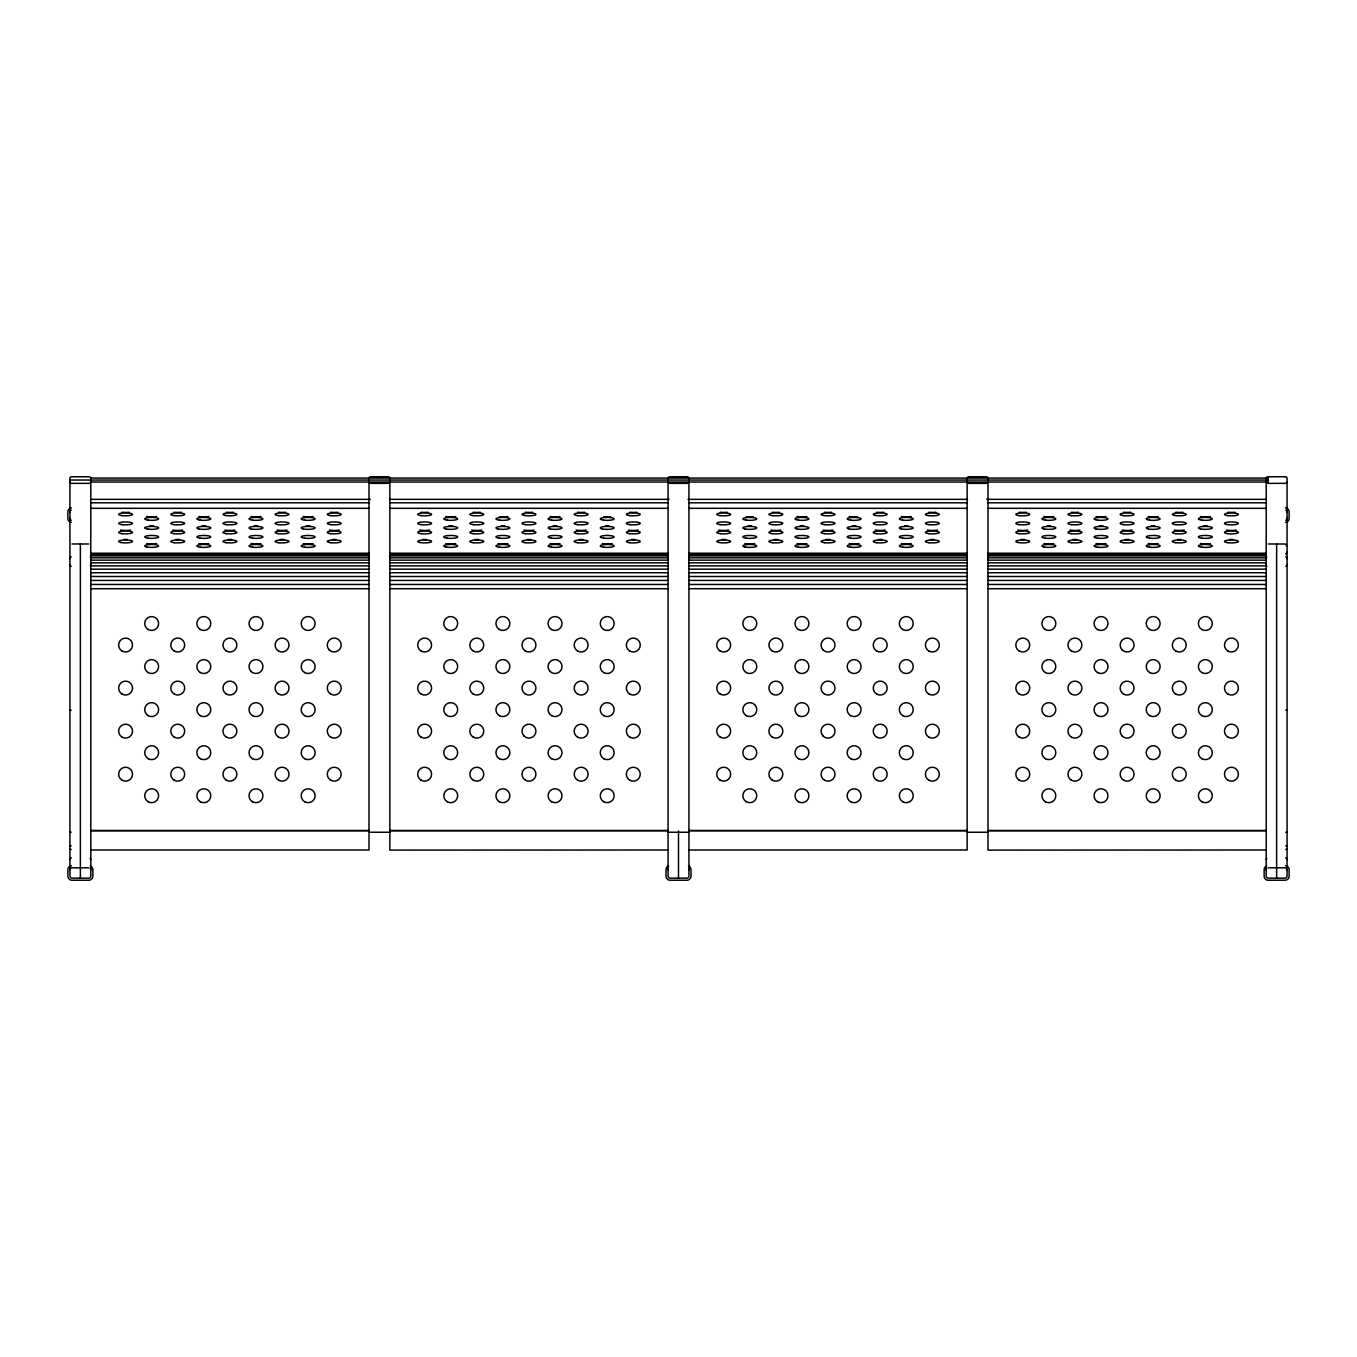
<?xml version="1.0" encoding="UTF-8"?>
<svg xmlns="http://www.w3.org/2000/svg" width="1357" height="1357" viewBox="0 0 1357 1357"><rect width="100%" height="100%" fill="white"/><g stroke="black" fill="none" stroke-linecap="round" stroke-linejoin="round"><path stroke-width="1.5" d="M69.936 859.609L71.226 857.726M1266.2 859.609L1266.81 858.167M1287.064 552.18L1285.774 554.046M70.208 846.073L71.226 845.733M1286.792 849.245L1285.774 849.567M90.8 499.664L90.8 876.062A2.086 2.086 0 0 1 88.714 878.149L72.023 878.149A2.086 2.086 0 0 1 69.936 876.062L69.936 478.071A2.086 1.323 0 0 1 72.023 476.748L88.714 476.765A2.086 1.323 0 0 1 90.8 478.071L1268.286 478.071L1268.286 482.04L90.8 482.04A2.086 1.323 0 0 1 88.714 483.363L72.023 483.363A2.086 1.323 0 0 1 69.936 482.04M69.936 480.056L1268.286 480.056M370.342 499.359L90.8 499.359L90.8 478.071M389.408 499.359L668.95 499.359M688.016 499.359L967.558 499.359M986.624 499.359L1266.166 499.359M90.8 502.802L369.002 502.802M389.866 502.802L668.068 502.802M688.932 502.802L967.134 502.802M987.998 502.802L1266.2 502.802M90.8 508.315L369.002 508.315M389.866 508.315L668.068 508.315M688.932 508.315L967.134 508.315M987.998 508.315L1266.2 508.315M72.023 543.987L88.714 543.987M1268.286 543.987L1285.249 544.004L1287.064 546.057M90.8 553.232L369.002 553.232M389.866 553.232L668.068 553.232M688.932 553.232L967.134 553.232M987.998 553.232L1266.2 553.232M90.8 554.351L369.002 554.351M389.866 554.351L668.068 554.351M688.932 554.351L967.134 554.351M987.998 554.351L1266.2 554.351M90.8 555.878L369.002 555.878M389.866 555.878L668.068 555.878M688.932 555.878L967.134 555.878M987.998 555.878L1266.2 555.878M90.8 557.812L369.002 557.812M389.866 557.812L668.068 557.812M688.932 557.812L967.134 557.812M987.998 557.812L1266.2 557.812M90.8 560.153L369.002 560.153M389.866 560.153L668.068 560.153M688.932 560.153L967.134 560.153M987.998 560.153L1266.2 560.153M90.8 562.833L369.002 562.833M389.866 562.833L668.068 562.833M688.932 562.833L967.134 562.833M987.998 562.833L1266.2 562.833M90.8 565.869L369.002 565.869M389.866 565.869L668.068 565.869M688.932 565.869L967.134 565.869M987.998 565.869L1266.2 565.869M90.8 569.177L369.002 569.177M389.866 569.177L668.068 569.177M688.932 569.177L967.134 569.177M987.998 569.177L1266.2 569.177M90.8 572.739L369.002 572.739M389.866 572.739L668.068 572.739M688.932 572.739L967.134 572.739M987.998 572.739L1266.2 572.739M90.8 576.504L369.002 576.504M389.866 576.504L668.068 576.504M688.932 576.504L967.134 576.504M987.998 576.504L1266.2 576.504M90.8 580.423L369.002 580.423M389.866 580.423L668.068 580.423M688.932 580.423L967.134 580.423M987.998 580.423L1266.2 580.423M90.8 584.46L369.002 584.46M389.866 584.46L668.068 584.46M688.932 584.46L967.134 584.46M987.998 584.46L1266.2 584.46M90.8 588.717L369.002 588.717M389.866 588.717L668.068 588.717M688.932 588.717L967.134 588.717M987.998 588.717L1266.2 588.717M69.953 710.237L71.226 710.237M1285.774 710.237L1287.047 710.237M90.8 830.501L369.002 830.501M389.866 830.501L668.068 830.501M688.932 830.501L967.134 830.501M987.998 830.501L1266.2 830.501M90.8 830.705L369.002 830.705M389.866 830.705L668.068 830.705M688.932 830.705L967.134 830.705M987.998 830.705L1266.2 830.705M69.953 832.248L71.226 832.248M369.019 832.248L389.849 832.248M668.085 832.248L688.915 832.248M967.151 832.248L987.981 832.248M1285.774 832.248L1287.047 832.248M90.8 850.008L369.002 850.008L369.002 478.071A2.086 1.323 0 0 1 371.089 476.748L387.78 476.765A2.086 1.323 0 0 1 389.866 478.071L389.866 850.11L668.068 850.008M688.932 850.008L967.134 850.008L967.134 478.071A2.086 1.323 0 0 1 969.22 476.748L985.911 476.765A2.086 1.323 0 0 1 987.998 478.071L987.998 850.11L1266.2 850.008M72.023 867.802L88.714 867.802M1268.286 867.802L1284.977 867.802M1285.774 845.733L1286.792 846.073M71.226 849.567L70.208 849.245M1285.774 857.726L1287.064 859.609M90.19 858.167L90.8 859.609M1276.632 543.987L1276.632 878.149M678.5 830.942L678.5 878.149M80.368 543.987L80.368 878.149M1266.692 865.953A4.173 4.173 0 0 0 1264.147 869.26L1264.147 876.622A4.173 4.173 0 0 0 1267.743 880.218L1285.52 880.218A4.173 4.173 0 0 0 1289.116 876.622L1289.116 869.26A4.173 4.173 0 0 0 1285.52 865.664M1266.2 869.803A2.086 2.086 0 0 1 1266.81 868.327M1285.774 867.886A2.086 2.086 0 0 1 1287.064 869.803M1285.52 522.428A4.173 4.173 0 0 0 1289.116 518.832L1289.116 511.47A4.173 4.173 0 0 0 1285.52 507.874M1285.774 510.096A2.086 2.086 0 0 1 1287.064 512.03M1287.064 518.289A2.086 2.086 0 0 1 1285.774 520.206M668.56 865.953A4.173 4.173 0 0 0 666.016 869.26L666.016 876.622A4.173 4.173 0 0 0 669.612 880.218L687.388 880.218A4.173 4.173 0 0 0 690.984 876.622L690.984 869.26A4.173 4.173 0 0 0 688.44 865.953M668.068 869.803A2.086 2.086 0 0 1 668.339 868.768M688.661 868.768A2.086 2.086 0 0 1 688.932 869.803M71.48 865.664A4.173 4.173 0 0 0 67.884 869.26L67.884 876.622A4.173 4.173 0 0 0 71.48 880.218L89.257 880.218A4.173 4.173 0 0 0 92.853 876.622L92.853 869.26A4.173 4.173 0 0 0 90.308 865.953M69.936 869.803A2.086 2.086 0 0 1 71.226 867.886M90.19 868.327A2.086 2.086 0 0 1 90.8 869.803M71.48 522.428A4.173 4.173 0 0 1 67.884 518.832L67.884 511.47A4.173 4.173 0 0 1 71.48 507.874M69.936 512.03A2.086 2.086 0 0 1 71.226 510.096M71.226 520.206A2.086 2.086 0 0 1 69.936 518.289M1287.081 564.58A2.069 2.019 0 0 1 1285.774 566.429M1285.774 556.76A2.069 2.019 0 0 1 1287.081 558.609M1266.81 566.005A2.069 2.019 0 0 1 1266.183 564.58M1266.183 558.609A2.069 2.019 0 0 1 1266.81 557.184M90.817 564.58A2.069 2.019 0 0 1 90.19 566.005M71.226 566.429A2.069 2.019 0 0 1 69.919 564.58M90.19 557.184A2.069 2.019 0 0 1 90.817 558.609M69.919 558.609A2.069 2.019 0 0 1 71.226 556.76M369.002 482.04A2.086 1.323 0 0 0 371.089 483.363L387.78 483.363A2.086 1.323 0 0 0 389.866 482.04M967.134 482.04A2.086 1.323 0 0 0 969.22 483.363L985.911 483.363A2.086 1.323 0 0 0 987.998 482.04M668.068 482.04A2.086 1.323 0 0 0 670.154 483.363L686.846 483.363A2.086 1.323 0 0 0 688.932 482.04M754.713 543.563A6.955 1.459 0 0 1 744.874 543.563M935.838 512.234A6.955 1.459 0 0 1 928.883 512.234M725.503 539.441A6.955 1.459 0 0 1 721.907 539.441M855.911 525.905A6.955 1.459 0 0 1 852.315 525.905M883.678 512.234A6.955 1.459 0 0 1 876.724 512.234M934.159 539.441A6.955 1.459 0 0 1 930.563 539.441M911.192 543.563A6.955 1.459 0 0 1 901.353 543.563M937.28 530.044A6.955 1.459 0 0 1 927.442 530.044M881.999 539.441A6.955 1.459 0 0 1 878.403 539.441M859.032 543.563A6.955 1.459 0 0 1 849.194 543.563M806.872 543.563A6.955 1.459 0 0 1 797.034 543.563M829.839 539.441A6.955 1.459 0 0 1 826.226 539.441M885.12 530.044A6.955 1.459 0 0 1 875.282 530.044M908.07 525.905A6.955 1.459 0 0 1 904.474 525.905M911.192 516.508A6.955 1.459 0 0 1 901.353 516.508M857.59 516.729A6.955 1.459 0 0 1 849.194 516.508M832.944 530.044A6.955 1.459 0 0 1 823.122 530.044M777.663 539.441A6.955 1.459 0 0 1 774.067 539.441M780.784 530.044A6.955 1.459 0 0 1 770.946 530.044M728.624 530.044A6.955 1.459 0 0 1 718.786 530.044M727.182 512.234A6.955 1.459 0 0 1 720.228 512.234M831.519 512.234A6.955 1.459 0 0 1 824.547 512.234M779.342 512.234A6.955 1.459 0 0 1 772.387 512.234M753.271 516.729A6.955 1.459 0 0 1 746.316 516.729M806.872 516.508A6.955 1.459 0 0 1 797.034 516.508M751.591 525.905A6.955 1.459 0 0 1 747.995 525.905M803.751 525.905A6.955 1.459 0 0 1 800.155 525.905M1053.778 543.563A6.955 1.459 0 0 1 1043.94 543.563M1234.904 512.234A6.955 1.459 0 0 1 1227.949 512.234M1024.569 539.441A6.955 1.459 0 0 1 1020.973 539.441M1154.977 525.905A6.955 1.459 0 0 1 1151.381 525.905M1182.744 512.234A6.955 1.459 0 0 1 1175.79 512.234M1233.225 539.441A6.955 1.459 0 0 1 1229.629 539.441M1210.257 543.563A6.955 1.459 0 0 1 1200.419 543.563M1236.346 530.044A6.955 1.459 0 0 1 1226.507 530.044M1181.065 539.441A6.955 1.459 0 0 1 1177.469 539.441M1158.098 543.563A6.955 1.459 0 0 1 1148.259 543.563M1105.938 543.563A6.955 1.459 0 0 1 1096.1 543.563M1128.905 539.441A6.955 1.459 0 0 1 1125.292 539.441M1184.186 530.044A6.955 1.459 0 0 1 1174.348 530.044M1207.136 525.905A6.955 1.459 0 0 1 1203.54 525.905M1210.257 516.508A6.955 1.459 0 0 1 1200.419 516.508M1158.098 516.508A6.955 1.459 0 0 1 1148.259 516.508M1132.009 530.044A6.955 1.459 0 0 1 1122.188 530.044M1076.729 539.441A6.955 1.459 0 0 1 1073.133 539.441M1079.85 530.044A6.955 1.459 0 0 1 1070.011 530.044M1027.69 530.044A6.955 1.459 0 0 1 1017.852 530.044M1026.248 512.234A6.955 1.459 0 0 1 1019.294 512.234M1130.568 512.234A6.955 1.459 0 0 1 1123.613 512.234M1078.408 512.234A6.955 1.459 0 0 1 1071.453 512.234M1053.778 516.508A6.955 1.459 0 0 1 1043.94 516.508M1105.938 516.508A6.955 1.459 0 0 1 1096.1 516.508M1050.657 525.905A6.955 1.459 0 0 1 1047.061 525.905M1102.817 525.905A6.955 1.459 0 0 1 1099.221 525.905M1266.2 482.04A2.086 1.323 0 0 0 1268.286 483.363L1284.977 483.363A2.086 1.323 0 0 0 1287.064 482.04M455.647 543.563A6.955 1.459 0 0 1 445.808 543.563M636.772 512.234A6.955 1.459 0 0 1 629.818 512.234M426.437 539.441A6.955 1.459 0 0 1 422.841 539.441M556.845 525.905A6.955 1.459 0 0 1 553.249 525.905M584.613 512.234A6.955 1.459 0 0 1 577.658 512.234M635.093 539.441A6.955 1.459 0 0 1 631.497 539.441M612.126 543.563A6.955 1.459 0 0 1 602.287 543.563M638.214 530.044A6.955 1.459 0 0 1 628.376 530.044M582.933 539.441A6.955 1.459 0 0 1 579.337 539.441M559.966 543.563A6.955 1.459 0 0 1 550.128 543.563M507.806 543.563A6.955 1.459 0 0 1 497.968 543.563M530.774 539.441A6.955 1.459 0 0 1 527.161 539.441M586.054 530.044A6.955 1.459 0 0 1 576.216 530.044M609.005 525.905A6.955 1.459 0 0 1 605.409 525.905M610.684 516.729A6.955 1.459 0 0 1 603.729 516.729M559.966 516.508A6.955 1.459 0 0 1 550.128 516.508M533.878 530.044A6.955 1.459 0 0 1 524.056 530.044M478.597 539.441A6.955 1.459 0 0 1 475.001 539.441M481.718 530.044A6.955 1.459 0 0 1 471.88 530.044M429.558 530.044A6.955 1.459 0 0 1 419.72 530.044M428.117 512.234A6.955 1.459 0 0 1 421.162 512.234M532.453 512.234A6.955 1.459 0 0 1 525.481 512.234M480.276 512.234A6.955 1.459 0 0 1 473.322 512.234M455.647 516.508A6.955 1.459 0 0 1 445.808 516.508M507.806 516.508A6.955 1.459 0 0 1 499.41 516.729M452.526 525.905A6.955 1.459 0 0 1 448.93 525.905M504.685 525.905A6.955 1.459 0 0 1 501.089 525.905M156.581 543.563A6.955 1.459 0 0 1 146.743 543.563M337.706 512.234A6.955 1.459 0 0 1 330.752 512.234M127.371 539.441A6.955 1.459 0 0 1 123.775 539.441M257.779 525.905A6.955 1.459 0 0 1 254.183 525.905M285.547 512.234A6.955 1.459 0 0 1 278.592 512.234M336.027 539.441A6.955 1.459 0 0 1 332.431 539.441M313.06 543.563A6.955 1.459 0 0 1 303.222 543.563M339.148 530.044A6.955 1.459 0 0 1 329.31 530.044M283.867 539.441A6.955 1.459 0 0 1 280.271 539.441M260.9 543.563A6.955 1.459 0 0 1 251.062 543.563M208.741 543.563A6.955 1.459 0 0 1 198.902 543.563M231.708 539.441A6.955 1.459 0 0 1 228.095 539.441M286.989 530.044A6.955 1.459 0 0 1 277.15 530.044M309.939 525.905A6.955 1.459 0 0 1 306.343 525.905M313.06 516.508A6.955 1.459 0 0 1 303.222 516.508M260.9 516.508A6.955 1.459 0 0 1 251.062 516.508M234.812 530.044A6.955 1.459 0 0 1 224.991 530.044M179.531 539.441A6.955 1.459 0 0 1 175.935 539.441M182.652 530.044A6.955 1.459 0 0 1 172.814 530.044M130.493 530.044A6.955 1.459 0 0 1 120.654 530.044M129.051 512.234A6.955 1.459 0 0 1 122.096 512.234M233.387 512.234A6.955 1.459 0 0 1 226.432 512.234M181.21 512.234A6.955 1.459 0 0 1 174.256 512.234M156.581 516.508A6.955 1.459 0 0 1 146.743 516.508M208.741 516.508A6.955 1.459 0 0 1 198.902 516.508M153.46 525.905A6.955 1.459 0 0 1 149.864 525.905M205.619 525.905A6.955 1.459 0 0 1 202.023 525.905M686.846 476.765L670.154 476.765A2.086 1.323 0 0 0 668.068 478.071L668.068 876.062A2.086 2.086 0 0 0 670.154 878.149L686.846 878.149A2.086 2.086 0 0 0 688.932 876.062L688.932 478.071A2.086 1.323 0 0 0 686.846 476.748M1284.977 476.765L1268.286 476.765A2.086 1.323 0 0 0 1266.2 478.071L1266.2 876.062A2.086 2.086 0 0 0 1268.286 878.149L1284.977 878.149A2.086 2.086 0 0 0 1287.064 876.062L1287.064 478.071A2.086 1.323 0 0 0 1284.977 476.748M720.228 651.055A6.955 6.955 0 0 0 730.66 645.033A6.955 6.955 0 0 0 720.228 639.011A6.955 6.955 0 0 0 720.228 651.055M746.316 672.58A6.955 6.955 0 0 0 756.748 666.558A6.955 6.955 0 0 0 746.316 660.537A6.955 6.955 0 0 0 746.316 672.58M746.316 629.529A6.955 6.955 0 0 0 756.748 623.508A6.955 6.955 0 0 0 746.316 617.486A6.955 6.955 0 0 0 746.316 629.529M928.883 694.106A6.955 6.955 0 0 0 939.315 688.084A6.955 6.955 0 0 0 928.883 682.062A6.955 6.955 0 0 0 928.883 694.106M928.883 651.055A6.955 6.955 0 0 0 939.315 645.033A6.955 6.955 0 0 0 928.883 639.011A6.955 6.955 0 0 0 928.883 651.055M746.316 715.648A6.955 6.955 0 0 0 756.748 709.609A6.955 6.955 0 0 0 746.316 703.588A6.955 6.955 0 0 0 746.316 715.648M744.874 546.973A6.955 1.459 0 0 0 756.511 546.311A6.955 1.459 0 0 0 747.995 544.53A6.955 1.459 0 0 0 744.874 546.973M928.883 780.224A6.955 6.955 0 0 0 939.315 774.202A6.955 6.955 0 0 0 928.883 768.181A6.955 6.955 0 0 0 928.883 780.224M746.316 758.699A6.955 6.955 0 0 0 756.748 752.677A6.955 6.955 0 0 0 746.316 746.655A6.955 6.955 0 0 0 746.316 758.699M772.387 780.224A6.955 6.955 0 0 0 782.819 774.202A6.955 6.955 0 0 0 772.387 768.181A6.955 6.955 0 0 0 772.387 780.224M720.228 780.224A6.955 6.955 0 0 0 730.66 774.202A6.955 6.955 0 0 0 720.228 768.181A6.955 6.955 0 0 0 720.228 780.224M823.122 736.071A6.955 6.955 0 0 0 834.759 732.95A6.955 6.955 0 0 0 826.226 724.434A6.955 6.955 0 0 0 823.122 736.071M824.547 694.106A6.955 6.955 0 0 0 834.996 688.084A6.955 6.955 0 0 0 824.547 682.062A6.955 6.955 0 0 0 824.547 694.106M823.122 649.952A6.955 6.955 0 0 0 834.759 646.831A6.955 6.955 0 0 0 826.226 638.316A6.955 6.955 0 0 0 823.122 649.952M772.387 737.173A6.955 6.955 0 0 0 782.819 731.152A6.955 6.955 0 0 0 772.387 725.13A6.955 6.955 0 0 0 772.387 737.173M772.387 651.055A6.955 6.955 0 0 0 782.819 645.033A6.955 6.955 0 0 0 772.387 639.011A6.955 6.955 0 0 0 772.387 651.055M824.547 780.224A6.955 6.955 0 0 0 834.996 774.202A6.955 6.955 0 0 0 824.547 768.181A6.955 6.955 0 0 0 824.547 780.224M850.635 758.699A6.955 6.955 0 0 0 861.067 752.677A6.955 6.955 0 0 0 850.635 746.655A6.955 6.955 0 0 0 850.635 758.699M772.387 694.106A6.955 6.955 0 0 0 782.819 688.084A6.955 6.955 0 0 0 772.387 682.062A6.955 6.955 0 0 0 772.387 694.106M876.724 651.055A6.955 6.955 0 0 0 887.156 645.033A6.955 6.955 0 0 0 876.724 639.011A6.955 6.955 0 0 0 876.724 651.055M720.228 694.106A6.955 6.955 0 0 0 730.66 688.084A6.955 6.955 0 0 0 720.228 682.062A6.955 6.955 0 0 0 720.228 694.106M798.476 672.58A6.955 6.955 0 0 0 808.908 666.558A6.955 6.955 0 0 0 798.476 660.537A6.955 6.955 0 0 0 798.476 672.58M876.724 780.224A6.955 6.955 0 0 0 887.156 774.202A6.955 6.955 0 0 0 876.724 768.181A6.955 6.955 0 0 0 876.724 780.224M876.724 694.106A6.955 6.955 0 0 0 887.156 688.084A6.955 6.955 0 0 0 876.724 682.062A6.955 6.955 0 0 0 876.724 694.106M849.194 671.478A6.955 6.955 0 0 0 860.83 668.356A6.955 6.955 0 0 0 852.315 659.841A6.955 6.955 0 0 0 849.194 671.478M798.476 758.699A6.955 6.955 0 0 0 808.908 752.677A6.955 6.955 0 0 0 798.476 746.655A6.955 6.955 0 0 0 798.476 758.699M850.635 715.648A6.955 6.955 0 0 0 861.067 709.609A6.955 6.955 0 0 0 850.635 703.588A6.955 6.955 0 0 0 850.635 715.648M902.795 715.648A6.955 6.955 0 0 0 913.227 709.609A6.955 6.955 0 0 0 902.795 703.588A6.955 6.955 0 0 0 902.795 715.648M746.316 801.75A6.955 6.955 0 0 0 756.748 795.728A6.955 6.955 0 0 0 746.316 789.706A6.955 6.955 0 0 0 746.316 801.75M928.883 515.626A6.955 1.459 0 0 0 939.315 514.371A6.955 1.459 0 0 0 928.883 513.099A6.955 1.459 0 0 0 928.883 515.626M902.795 629.529A6.955 6.955 0 0 0 913.227 623.508A6.955 6.955 0 0 0 902.795 617.486A6.955 6.955 0 0 0 902.795 629.529M850.635 629.529A6.955 6.955 0 0 0 861.067 623.508A6.955 6.955 0 0 0 850.635 617.486A6.955 6.955 0 0 0 850.635 629.529M798.476 629.529A6.955 6.955 0 0 0 808.908 623.508A6.955 6.955 0 0 0 798.476 617.486A6.955 6.955 0 0 0 798.476 629.529M744.874 528.925A6.955 1.459 0 0 0 756.511 528.28A6.955 1.459 0 0 0 747.995 526.482A6.955 1.459 0 0 0 744.874 528.925M746.316 538.186A6.955 1.459 0 0 0 756.748 536.914A6.955 1.459 0 0 0 746.316 535.659A6.955 1.459 0 0 0 746.316 538.186M928.883 737.173A6.955 6.955 0 0 0 939.315 731.152A6.955 6.955 0 0 0 928.883 725.13A6.955 6.955 0 0 0 928.883 737.173M746.316 520.138A6.955 1.459 0 0 0 756.748 518.883A6.955 1.459 0 0 0 746.316 517.611A6.955 1.459 0 0 0 746.316 520.138M928.883 542.698A6.955 1.459 0 0 0 939.315 541.426A6.955 1.459 0 0 0 928.883 540.171A6.955 1.459 0 0 0 928.883 542.698M849.194 528.925A6.955 1.459 0 0 0 860.83 528.28A6.955 1.459 0 0 0 852.315 526.482A6.955 1.459 0 0 0 849.194 528.925M850.635 801.75A6.955 6.955 0 0 0 861.067 795.728A6.955 6.955 0 0 0 850.635 789.706A6.955 6.955 0 0 0 850.635 801.75M798.476 801.75A6.955 6.955 0 0 0 808.908 795.728A6.955 6.955 0 0 0 798.476 789.706A6.955 6.955 0 0 0 798.476 801.75M875.282 515.389A6.955 1.459 0 0 0 886.918 514.744A6.955 1.459 0 0 0 878.403 512.963A6.955 1.459 0 0 0 875.282 515.389M902.795 801.75A6.955 6.955 0 0 0 913.227 795.728A6.955 6.955 0 0 0 902.795 789.706A6.955 6.955 0 0 0 902.795 801.75M798.476 715.648A6.955 6.955 0 0 0 808.908 709.609A6.955 6.955 0 0 0 798.476 703.588A6.955 6.955 0 0 0 798.476 715.648M720.228 737.173A6.955 6.955 0 0 0 730.66 731.152A6.955 6.955 0 0 0 720.228 725.13A6.955 6.955 0 0 0 720.228 737.173M902.795 758.699A6.955 6.955 0 0 0 913.227 752.677A6.955 6.955 0 0 0 902.795 746.655A6.955 6.955 0 0 0 902.795 758.699M876.724 737.173A6.955 6.955 0 0 0 887.156 731.152A6.955 6.955 0 0 0 876.724 725.13A6.955 6.955 0 0 0 876.724 737.173M902.795 672.58A6.955 6.955 0 0 0 913.227 666.558A6.955 6.955 0 0 0 902.795 660.537A6.955 6.955 0 0 0 902.795 672.58M928.883 533.674A6.955 1.459 0 0 0 939.315 532.402A6.955 1.459 0 0 0 928.883 531.147A6.955 1.459 0 0 0 928.883 533.674M876.724 524.65A6.955 1.459 0 0 0 887.156 523.378A6.955 1.459 0 0 0 876.724 522.123A6.955 1.459 0 0 0 876.724 524.65M928.883 524.65A6.955 1.459 0 0 0 939.315 523.378A6.955 1.459 0 0 0 928.883 522.123A6.955 1.459 0 0 0 928.883 524.65M876.724 542.698A6.955 1.459 0 0 0 887.156 541.426A6.955 1.459 0 0 0 876.724 540.171A6.955 1.459 0 0 0 876.724 542.698M798.476 520.138A6.955 1.459 0 0 0 808.908 518.883A6.955 1.459 0 0 0 798.476 517.611A6.955 1.459 0 0 0 798.476 520.138M902.795 538.186A6.955 1.459 0 0 0 913.227 536.914A6.955 1.459 0 0 0 902.795 535.659A6.955 1.459 0 0 0 902.795 538.186M824.547 542.698A6.955 1.459 0 0 0 834.996 541.426A6.955 1.459 0 0 0 824.547 540.171A6.955 1.459 0 0 0 824.547 542.698M772.387 542.698A6.955 1.459 0 0 0 782.819 541.426A6.955 1.459 0 0 0 772.387 540.171A6.955 1.459 0 0 0 772.387 542.698M902.795 520.138A6.955 1.459 0 0 0 913.227 518.883A6.955 1.459 0 0 0 902.795 517.611A6.955 1.459 0 0 0 902.795 520.138M720.228 515.626A6.955 1.459 0 0 0 730.66 514.371A6.955 1.459 0 0 0 720.228 513.099A6.955 1.459 0 0 0 720.228 515.626M772.387 524.65A6.955 1.459 0 0 0 782.819 523.378A6.955 1.459 0 0 0 772.387 522.123A6.955 1.459 0 0 0 772.387 524.65M824.547 533.674A6.955 1.459 0 0 0 834.996 532.402A6.955 1.459 0 0 0 824.547 531.147A6.955 1.459 0 0 0 824.547 533.674M772.387 515.626A6.955 1.459 0 0 0 782.819 514.371A6.955 1.459 0 0 0 772.387 513.099A6.955 1.459 0 0 0 772.387 515.626M797.034 528.925A6.955 1.459 0 0 0 808.67 528.28A6.955 1.459 0 0 0 800.155 526.482A6.955 1.459 0 0 0 797.034 528.925M824.547 524.65A6.955 1.459 0 0 0 834.996 523.378A6.955 1.459 0 0 0 824.547 522.123A6.955 1.459 0 0 0 824.547 524.65M772.387 533.674A6.955 1.459 0 0 0 782.819 532.402A6.955 1.459 0 0 0 772.387 531.147A6.955 1.459 0 0 0 772.387 533.674M718.786 542.461A6.955 1.459 0 0 0 730.422 541.799A6.955 1.459 0 0 0 721.907 540.018A6.955 1.459 0 0 0 718.786 542.461M720.228 533.674A6.955 1.459 0 0 0 730.66 532.402A6.955 1.459 0 0 0 720.228 531.147A6.955 1.459 0 0 0 720.228 533.674M823.122 515.389A6.955 1.459 0 0 0 834.759 514.744A6.955 1.459 0 0 0 826.226 512.963A6.955 1.459 0 0 0 823.122 515.389M850.635 538.186A6.955 1.459 0 0 0 861.067 536.914A6.955 1.459 0 0 0 850.635 535.659A6.955 1.459 0 0 0 850.635 538.186M901.353 528.925A6.955 1.459 0 0 0 912.99 528.28A6.955 1.459 0 0 0 904.474 526.482A6.955 1.459 0 0 0 901.353 528.925M850.635 520.138A6.955 1.459 0 0 0 861.067 518.883A6.955 1.459 0 0 0 850.635 517.611A6.955 1.459 0 0 0 850.635 520.138M720.228 524.65A6.955 1.459 0 0 0 730.66 523.378A6.955 1.459 0 0 0 720.228 522.123A6.955 1.459 0 0 0 720.228 524.65M798.476 538.186A6.955 1.459 0 0 0 808.908 536.914A6.955 1.459 0 0 0 798.476 535.659A6.955 1.459 0 0 0 798.476 538.186M876.724 533.674A6.955 1.459 0 0 0 887.156 532.402A6.955 1.459 0 0 0 876.724 531.147A6.955 1.459 0 0 0 876.724 533.674M902.795 547.21A6.955 1.459 0 0 0 913.227 545.938A6.955 1.459 0 0 0 902.795 544.683A6.955 1.459 0 0 0 902.795 547.21M798.476 547.21A6.955 1.459 0 0 0 808.908 545.938A6.955 1.459 0 0 0 798.476 544.683A6.955 1.459 0 0 0 798.476 547.21M850.635 547.21A6.955 1.459 0 0 0 861.067 545.938A6.955 1.459 0 0 0 850.635 544.683A6.955 1.459 0 0 0 850.635 547.21M1019.294 651.055A6.955 6.955 0 0 0 1029.726 645.033A6.955 6.955 0 0 0 1019.294 639.011A6.955 6.955 0 0 0 1019.294 651.055M1045.382 672.58A6.955 6.955 0 0 0 1055.814 666.558A6.955 6.955 0 0 0 1045.382 660.537A6.955 6.955 0 0 0 1045.382 672.58M1045.382 629.529A6.955 6.955 0 0 0 1055.814 623.508A6.955 6.955 0 0 0 1045.382 617.486A6.955 6.955 0 0 0 1045.382 629.529M1227.949 694.106A6.955 6.955 0 0 0 1238.381 688.084A6.955 6.955 0 0 0 1227.949 682.062A6.955 6.955 0 0 0 1227.949 694.106M1227.949 651.055A6.955 6.955 0 0 0 1238.381 645.033A6.955 6.955 0 0 0 1227.949 639.011A6.955 6.955 0 0 0 1227.949 651.055M1045.382 715.648A6.955 6.955 0 0 0 1055.814 709.609A6.955 6.955 0 0 0 1045.382 703.588A6.955 6.955 0 0 0 1045.382 715.648M1043.94 546.973A6.955 1.459 0 0 0 1055.576 546.311A6.955 1.459 0 0 0 1047.061 544.53A6.955 1.459 0 0 0 1043.94 546.973M1227.949 780.224A6.955 6.955 0 0 0 1238.381 774.202A6.955 6.955 0 0 0 1227.949 768.181A6.955 6.955 0 0 0 1227.949 780.224M1045.382 758.699A6.955 6.955 0 0 0 1055.814 752.677A6.955 6.955 0 0 0 1045.382 746.655A6.955 6.955 0 0 0 1045.382 758.699M1071.453 780.224A6.955 6.955 0 0 0 1081.885 774.202A6.955 6.955 0 0 0 1071.453 768.181A6.955 6.955 0 0 0 1071.453 780.224M1019.294 780.224A6.955 6.955 0 0 0 1029.726 774.202A6.955 6.955 0 0 0 1019.294 768.181A6.955 6.955 0 0 0 1019.294 780.224M1122.188 736.071A6.955 6.955 0 0 0 1133.824 732.95A6.955 6.955 0 0 0 1125.292 724.434A6.955 6.955 0 0 0 1122.188 736.071M1123.613 694.106A6.955 6.955 0 0 0 1134.045 688.084A6.955 6.955 0 0 0 1123.613 682.062A6.955 6.955 0 0 0 1123.613 694.106M1122.188 649.952A6.955 6.955 0 0 0 1133.824 646.831A6.955 6.955 0 0 0 1125.292 638.316A6.955 6.955 0 0 0 1122.188 649.952M1071.453 737.173A6.955 6.955 0 0 0 1081.885 731.152A6.955 6.955 0 0 0 1071.453 725.13A6.955 6.955 0 0 0 1071.453 737.173M1071.453 651.055A6.955 6.955 0 0 0 1081.885 645.033A6.955 6.955 0 0 0 1071.453 639.011A6.955 6.955 0 0 0 1071.453 651.055M1123.613 780.224A6.955 6.955 0 0 0 1134.045 774.202A6.955 6.955 0 0 0 1123.613 768.181A6.955 6.955 0 0 0 1123.613 780.224M1149.701 758.699A6.955 6.955 0 0 0 1160.133 752.677A6.955 6.955 0 0 0 1149.701 746.655A6.955 6.955 0 0 0 1149.701 758.699M1071.453 694.106A6.955 6.955 0 0 0 1081.885 688.084A6.955 6.955 0 0 0 1071.453 682.062A6.955 6.955 0 0 0 1071.453 694.106M1175.79 651.055A6.955 6.955 0 0 0 1186.222 645.033A6.955 6.955 0 0 0 1175.79 639.011A6.955 6.955 0 0 0 1175.79 651.055M1019.294 694.106A6.955 6.955 0 0 0 1029.726 688.084A6.955 6.955 0 0 0 1019.294 682.062A6.955 6.955 0 0 0 1019.294 694.106M1097.542 672.58A6.955 6.955 0 0 0 1107.974 666.558A6.955 6.955 0 0 0 1097.542 660.537A6.955 6.955 0 0 0 1097.542 672.58M1175.79 780.224A6.955 6.955 0 0 0 1186.222 774.202A6.955 6.955 0 0 0 1175.79 768.181A6.955 6.955 0 0 0 1175.79 780.224M1175.79 694.106A6.955 6.955 0 0 0 1186.222 688.084A6.955 6.955 0 0 0 1175.79 682.062A6.955 6.955 0 0 0 1175.79 694.106M1149.701 672.58A6.955 6.955 0 0 0 1160.133 666.558A6.955 6.955 0 0 0 1149.701 660.537A6.955 6.955 0 0 0 1149.701 672.58M1097.542 758.699A6.955 6.955 0 0 0 1107.974 752.677A6.955 6.955 0 0 0 1097.542 746.655A6.955 6.955 0 0 0 1097.542 758.699M1149.701 715.648A6.955 6.955 0 0 0 1160.133 709.609A6.955 6.955 0 0 0 1149.701 703.588A6.955 6.955 0 0 0 1149.701 715.648M1201.861 715.648A6.955 6.955 0 0 0 1212.293 709.609A6.955 6.955 0 0 0 1201.861 703.588A6.955 6.955 0 0 0 1201.861 715.648M1045.382 801.75A6.955 6.955 0 0 0 1055.814 795.728A6.955 6.955 0 0 0 1045.382 789.706A6.955 6.955 0 0 0 1045.382 801.75M1227.949 515.626A6.955 1.459 0 0 0 1238.381 514.371A6.955 1.459 0 0 0 1227.949 513.099A6.955 1.459 0 0 0 1227.949 515.626M1201.861 629.529A6.955 6.955 0 0 0 1212.293 623.508A6.955 6.955 0 0 0 1201.861 617.486A6.955 6.955 0 0 0 1201.861 629.529M1149.701 629.529A6.955 6.955 0 0 0 1160.133 623.508A6.955 6.955 0 0 0 1149.701 617.486A6.955 6.955 0 0 0 1149.701 629.529M1097.542 629.529A6.955 6.955 0 0 0 1107.974 623.508A6.955 6.955 0 0 0 1097.542 617.486A6.955 6.955 0 0 0 1097.542 629.529M1043.94 528.925A6.955 1.459 0 0 0 1055.576 528.28A6.955 1.459 0 0 0 1047.061 526.482A6.955 1.459 0 0 0 1043.94 528.925M1045.382 538.186A6.955 1.459 0 0 0 1055.814 536.914A6.955 1.459 0 0 0 1045.382 535.659A6.955 1.459 0 0 0 1045.382 538.186M1227.949 737.173A6.955 6.955 0 0 0 1238.381 731.152A6.955 6.955 0 0 0 1227.949 725.13A6.955 6.955 0 0 0 1227.949 737.173M1045.382 520.138A6.955 1.459 0 0 0 1055.814 518.883A6.955 1.459 0 0 0 1045.382 517.611A6.955 1.459 0 0 0 1045.382 520.138M1227.949 542.698A6.955 1.459 0 0 0 1238.381 541.426A6.955 1.459 0 0 0 1227.949 540.171A6.955 1.459 0 0 0 1227.949 542.698M1148.259 528.925A6.955 1.459 0 0 0 1159.896 528.28A6.955 1.459 0 0 0 1151.381 526.482A6.955 1.459 0 0 0 1148.259 528.925M1149.701 801.75A6.955 6.955 0 0 0 1160.133 795.728A6.955 6.955 0 0 0 1149.701 789.706A6.955 6.955 0 0 0 1149.701 801.75M1097.542 801.75A6.955 6.955 0 0 0 1107.974 795.728A6.955 6.955 0 0 0 1097.542 789.706A6.955 6.955 0 0 0 1097.542 801.75M1174.348 515.389A6.955 1.459 0 0 0 1185.984 514.744A6.955 1.459 0 0 0 1177.469 512.963A6.955 1.459 0 0 0 1174.348 515.389M1201.861 801.75A6.955 6.955 0 0 0 1212.293 795.728A6.955 6.955 0 0 0 1201.861 789.706A6.955 6.955 0 0 0 1201.861 801.75M1097.542 715.648A6.955 6.955 0 0 0 1107.974 709.609A6.955 6.955 0 0 0 1097.542 703.588A6.955 6.955 0 0 0 1097.542 715.648M1019.294 737.173A6.955 6.955 0 0 0 1029.726 731.152A6.955 6.955 0 0 0 1019.294 725.13A6.955 6.955 0 0 0 1019.294 737.173M1201.861 758.699A6.955 6.955 0 0 0 1212.293 752.677A6.955 6.955 0 0 0 1201.861 746.655A6.955 6.955 0 0 0 1201.861 758.699M1175.79 737.173A6.955 6.955 0 0 0 1186.222 731.152A6.955 6.955 0 0 0 1175.79 725.13A6.955 6.955 0 0 0 1175.79 737.173M1201.861 672.58A6.955 6.955 0 0 0 1212.293 666.558A6.955 6.955 0 0 0 1201.861 660.537A6.955 6.955 0 0 0 1201.861 672.58M1227.949 533.674A6.955 1.459 0 0 0 1238.381 532.402A6.955 1.459 0 0 0 1227.949 531.147A6.955 1.459 0 0 0 1227.949 533.674M1175.79 524.65A6.955 1.459 0 0 0 1186.222 523.378A6.955 1.459 0 0 0 1175.79 522.123A6.955 1.459 0 0 0 1175.79 524.65M1227.949 524.65A6.955 1.459 0 0 0 1238.381 523.378A6.955 1.459 0 0 0 1227.949 522.123A6.955 1.459 0 0 0 1227.949 524.65M1175.79 542.698A6.955 1.459 0 0 0 1186.222 541.426A6.955 1.459 0 0 0 1175.79 540.171A6.955 1.459 0 0 0 1175.79 542.698M1097.542 520.138A6.955 1.459 0 0 0 1107.974 518.883A6.955 1.459 0 0 0 1097.542 517.611A6.955 1.459 0 0 0 1097.542 520.138M1201.861 538.186A6.955 1.459 0 0 0 1212.293 536.914A6.955 1.459 0 0 0 1201.861 535.659A6.955 1.459 0 0 0 1201.861 538.186M1123.613 542.698A6.955 1.459 0 0 0 1134.045 541.426A6.955 1.459 0 0 0 1123.613 540.171A6.955 1.459 0 0 0 1123.613 542.698M1071.453 542.698A6.955 1.459 0 0 0 1081.885 541.426A6.955 1.459 0 0 0 1071.453 540.171A6.955 1.459 0 0 0 1071.453 542.698M1201.861 520.138A6.955 1.459 0 0 0 1212.293 518.883A6.955 1.459 0 0 0 1201.861 517.611A6.955 1.459 0 0 0 1201.861 520.138M1019.294 515.626A6.955 1.459 0 0 0 1029.726 514.371A6.955 1.459 0 0 0 1019.294 513.099A6.955 1.459 0 0 0 1019.294 515.626M1071.453 524.65A6.955 1.459 0 0 0 1081.885 523.378A6.955 1.459 0 0 0 1071.453 522.123A6.955 1.459 0 0 0 1071.453 524.65M1123.613 533.674A6.955 1.459 0 0 0 1134.045 532.402A6.955 1.459 0 0 0 1123.613 531.147A6.955 1.459 0 0 0 1123.613 533.674M1071.453 515.626A6.955 1.459 0 0 0 1081.885 514.371A6.955 1.459 0 0 0 1071.453 513.099A6.955 1.459 0 0 0 1071.453 515.626M1096.1 528.925A6.955 1.459 0 0 0 1107.736 528.28A6.955 1.459 0 0 0 1099.221 526.482A6.955 1.459 0 0 0 1096.1 528.925M1123.613 524.65A6.955 1.459 0 0 0 1134.045 523.378A6.955 1.459 0 0 0 1123.613 522.123A6.955 1.459 0 0 0 1123.613 524.65M1071.453 533.674A6.955 1.459 0 0 0 1081.885 532.402A6.955 1.459 0 0 0 1071.453 531.147A6.955 1.459 0 0 0 1071.453 533.674M1017.852 542.461A6.955 1.459 0 0 0 1029.488 541.799A6.955 1.459 0 0 0 1020.973 540.018A6.955 1.459 0 0 0 1017.852 542.461M1019.294 533.674A6.955 1.459 0 0 0 1029.726 532.402A6.955 1.459 0 0 0 1019.294 531.147A6.955 1.459 0 0 0 1019.294 533.674M1123.613 515.626A6.955 1.459 0 0 0 1134.045 514.371A6.955 1.459 0 0 0 1123.613 513.099A6.955 1.459 0 0 0 1123.613 515.626M1149.701 538.186A6.955 1.459 0 0 0 1160.133 536.914A6.955 1.459 0 0 0 1149.701 535.659A6.955 1.459 0 0 0 1149.701 538.186M1200.419 528.925A6.955 1.459 0 0 0 1212.055 528.28A6.955 1.459 0 0 0 1203.54 526.482A6.955 1.459 0 0 0 1200.419 528.925M1149.701 520.138A6.955 1.459 0 0 0 1160.133 518.883A6.955 1.459 0 0 0 1149.701 517.611A6.955 1.459 0 0 0 1149.701 520.138M1019.294 524.65A6.955 1.459 0 0 0 1029.726 523.378A6.955 1.459 0 0 0 1019.294 522.123A6.955 1.459 0 0 0 1019.294 524.65M1097.542 538.186A6.955 1.459 0 0 0 1107.974 536.914A6.955 1.459 0 0 0 1097.542 535.659A6.955 1.459 0 0 0 1097.542 538.186M1175.79 533.674A6.955 1.459 0 0 0 1186.222 532.402A6.955 1.459 0 0 0 1175.79 531.147A6.955 1.459 0 0 0 1175.79 533.674M1201.861 547.21A6.955 1.459 0 0 0 1212.293 545.938A6.955 1.459 0 0 0 1201.861 544.683A6.955 1.459 0 0 0 1201.861 547.21M1097.542 547.21A6.955 1.459 0 0 0 1107.974 545.938A6.955 1.459 0 0 0 1097.542 544.683A6.955 1.459 0 0 0 1097.542 547.21M1149.701 547.21A6.955 1.459 0 0 0 1160.133 545.938A6.955 1.459 0 0 0 1149.701 544.683A6.955 1.459 0 0 0 1149.701 547.21M421.162 651.055A6.955 6.955 0 0 0 431.594 645.033A6.955 6.955 0 0 0 421.162 639.011A6.955 6.955 0 0 0 421.162 651.055M447.25 672.58A6.955 6.955 0 0 0 457.682 666.558A6.955 6.955 0 0 0 447.25 660.537A6.955 6.955 0 0 0 447.25 672.58M447.25 629.529A6.955 6.955 0 0 0 457.682 623.508A6.955 6.955 0 0 0 447.25 617.486A6.955 6.955 0 0 0 447.25 629.529M629.818 694.106A6.955 6.955 0 0 0 640.25 688.084A6.955 6.955 0 0 0 629.818 682.062A6.955 6.955 0 0 0 629.818 694.106M629.818 651.055A6.955 6.955 0 0 0 640.25 645.033A6.955 6.955 0 0 0 629.818 639.011A6.955 6.955 0 0 0 629.818 651.055M445.808 714.528A6.955 6.955 0 0 0 457.445 711.424A6.955 6.955 0 0 0 448.93 702.892A6.955 6.955 0 0 0 445.808 714.528M445.808 546.973A6.955 1.459 0 0 0 457.445 546.311A6.955 1.459 0 0 0 448.93 544.53A6.955 1.459 0 0 0 445.808 546.973M629.818 780.224A6.955 6.955 0 0 0 640.25 774.202A6.955 6.955 0 0 0 629.818 768.181A6.955 6.955 0 0 0 629.818 780.224M445.808 757.596A6.955 6.955 0 0 0 457.445 754.475A6.955 6.955 0 0 0 448.93 745.96A6.955 6.955 0 0 0 445.808 757.596M473.322 780.224A6.955 6.955 0 0 0 483.754 774.202A6.955 6.955 0 0 0 473.322 768.181A6.955 6.955 0 0 0 473.322 780.224M421.162 780.224A6.955 6.955 0 0 0 431.594 774.202A6.955 6.955 0 0 0 421.162 768.181A6.955 6.955 0 0 0 421.162 780.224M524.056 736.071A6.955 6.955 0 0 0 535.693 732.95A6.955 6.955 0 0 0 527.161 724.434A6.955 6.955 0 0 0 524.056 736.071M525.481 694.106A6.955 6.955 0 0 0 535.93 688.084A6.955 6.955 0 0 0 525.481 682.062A6.955 6.955 0 0 0 525.481 694.106M525.481 651.055A6.955 6.955 0 0 0 535.93 645.033A6.955 6.955 0 0 0 525.481 639.011A6.955 6.955 0 0 0 525.481 651.055M473.322 737.173A6.955 6.955 0 0 0 483.754 731.152A6.955 6.955 0 0 0 473.322 725.13A6.955 6.955 0 0 0 473.322 737.173M473.322 651.055A6.955 6.955 0 0 0 483.754 645.033A6.955 6.955 0 0 0 473.322 639.011A6.955 6.955 0 0 0 473.322 651.055M525.481 780.224A6.955 6.955 0 0 0 535.93 774.202A6.955 6.955 0 0 0 525.481 768.181A6.955 6.955 0 0 0 525.481 780.224M551.57 758.699A6.955 6.955 0 0 0 562.002 752.677A6.955 6.955 0 0 0 551.57 746.655A6.955 6.955 0 0 0 551.57 758.699M473.322 694.106A6.955 6.955 0 0 0 483.754 688.084A6.955 6.955 0 0 0 473.322 682.062A6.955 6.955 0 0 0 473.322 694.106M577.658 651.055A6.955 6.955 0 0 0 588.09 645.033A6.955 6.955 0 0 0 577.658 639.011A6.955 6.955 0 0 0 577.658 651.055M421.162 694.106A6.955 6.955 0 0 0 431.594 688.084A6.955 6.955 0 0 0 421.162 682.062A6.955 6.955 0 0 0 421.162 694.106M499.41 672.58A6.955 6.955 0 0 0 509.842 666.558A6.955 6.955 0 0 0 499.41 660.537A6.955 6.955 0 0 0 499.41 672.58M577.658 780.224A6.955 6.955 0 0 0 588.09 774.202A6.955 6.955 0 0 0 577.658 768.181A6.955 6.955 0 0 0 577.658 780.224M577.658 694.106A6.955 6.955 0 0 0 588.09 688.084A6.955 6.955 0 0 0 577.658 682.062A6.955 6.955 0 0 0 577.658 694.106M550.128 671.478A6.955 6.955 0 0 0 561.764 668.356A6.955 6.955 0 0 0 553.249 659.841A6.955 6.955 0 0 0 550.128 671.478M499.41 758.699A6.955 6.955 0 0 0 509.842 752.677A6.955 6.955 0 0 0 499.41 746.655A6.955 6.955 0 0 0 499.41 758.699M551.57 715.648A6.955 6.955 0 0 0 562.002 709.609A6.955 6.955 0 0 0 551.57 703.588A6.955 6.955 0 0 0 551.57 715.648M603.729 715.648A6.955 6.955 0 0 0 614.161 709.609A6.955 6.955 0 0 0 603.729 703.588A6.955 6.955 0 0 0 603.729 715.648M447.25 801.75A6.955 6.955 0 0 0 457.682 795.728A6.955 6.955 0 0 0 447.25 789.706A6.955 6.955 0 0 0 447.25 801.75M629.818 515.626A6.955 1.459 0 0 0 640.25 514.371A6.955 1.459 0 0 0 629.818 513.099A6.955 1.459 0 0 0 629.818 515.626M603.729 629.529A6.955 6.955 0 0 0 614.161 623.508A6.955 6.955 0 0 0 603.729 617.486A6.955 6.955 0 0 0 603.729 629.529M551.57 629.529A6.955 6.955 0 0 0 562.002 623.508A6.955 6.955 0 0 0 551.57 617.486A6.955 6.955 0 0 0 551.57 629.529M499.41 629.529A6.955 6.955 0 0 0 509.842 623.508A6.955 6.955 0 0 0 499.41 617.486A6.955 6.955 0 0 0 499.41 629.529M445.808 528.925A6.955 1.459 0 0 0 457.445 528.28A6.955 1.459 0 0 0 448.93 526.482A6.955 1.459 0 0 0 445.808 528.925M447.25 538.186A6.955 1.459 0 0 0 457.682 536.914A6.955 1.459 0 0 0 447.25 535.659A6.955 1.459 0 0 0 447.25 538.186M629.818 737.173A6.955 6.955 0 0 0 640.25 731.152A6.955 6.955 0 0 0 629.818 725.13A6.955 6.955 0 0 0 629.818 737.173M447.25 520.138A6.955 1.459 0 0 0 457.682 518.883A6.955 1.459 0 0 0 447.25 517.611A6.955 1.459 0 0 0 447.25 520.138M629.818 542.698A6.955 1.459 0 0 0 640.25 541.426A6.955 1.459 0 0 0 629.818 540.171A6.955 1.459 0 0 0 629.818 542.698M550.128 528.925A6.955 1.459 0 0 0 561.764 528.28A6.955 1.459 0 0 0 553.249 526.482A6.955 1.459 0 0 0 550.128 528.925M551.57 801.75A6.955 6.955 0 0 0 562.002 795.728A6.955 6.955 0 0 0 551.57 789.706A6.955 6.955 0 0 0 551.57 801.75M499.41 801.75A6.955 6.955 0 0 0 509.842 795.728A6.955 6.955 0 0 0 499.41 789.706A6.955 6.955 0 0 0 499.41 801.75M577.658 515.626A6.955 1.459 0 0 0 588.09 514.371A6.955 1.459 0 0 0 577.658 513.099A6.955 1.459 0 0 0 577.658 515.626M603.729 801.75A6.955 6.955 0 0 0 614.161 795.728A6.955 6.955 0 0 0 603.729 789.706A6.955 6.955 0 0 0 603.729 801.75M499.41 715.648A6.955 6.955 0 0 0 509.842 709.609A6.955 6.955 0 0 0 499.41 703.588A6.955 6.955 0 0 0 499.41 715.648M421.162 737.173A6.955 6.955 0 0 0 431.594 731.152A6.955 6.955 0 0 0 421.162 725.13A6.955 6.955 0 0 0 421.162 737.173M603.729 758.699A6.955 6.955 0 0 0 614.161 752.677A6.955 6.955 0 0 0 603.729 746.655A6.955 6.955 0 0 0 603.729 758.699M577.658 737.173A6.955 6.955 0 0 0 588.09 731.152A6.955 6.955 0 0 0 577.658 725.13A6.955 6.955 0 0 0 577.658 737.173M603.729 672.58A6.955 6.955 0 0 0 614.161 666.558A6.955 6.955 0 0 0 603.729 660.537A6.955 6.955 0 0 0 603.729 672.58M629.818 533.674A6.955 1.459 0 0 0 640.25 532.402A6.955 1.459 0 0 0 629.818 531.147A6.955 1.459 0 0 0 629.818 533.674M577.658 524.65A6.955 1.459 0 0 0 588.09 523.378A6.955 1.459 0 0 0 577.658 522.123A6.955 1.459 0 0 0 577.658 524.65M629.818 524.65A6.955 1.459 0 0 0 640.25 523.378A6.955 1.459 0 0 0 629.818 522.123A6.955 1.459 0 0 0 629.818 524.65M577.658 542.698A6.955 1.459 0 0 0 588.09 541.426A6.955 1.459 0 0 0 577.658 540.171A6.955 1.459 0 0 0 577.658 542.698M499.41 520.138A6.955 1.459 0 0 0 509.842 518.883A6.955 1.459 0 0 0 499.41 517.611A6.955 1.459 0 0 0 499.41 520.138M603.729 538.186A6.955 1.459 0 0 0 614.161 536.914A6.955 1.459 0 0 0 603.729 535.659A6.955 1.459 0 0 0 603.729 538.186M525.481 542.698A6.955 1.459 0 0 0 535.93 541.426A6.955 1.459 0 0 0 525.481 540.171A6.955 1.459 0 0 0 525.481 542.698M473.322 542.698A6.955 1.459 0 0 0 483.754 541.426A6.955 1.459 0 0 0 473.322 540.171A6.955 1.459 0 0 0 473.322 542.698M603.729 520.138A6.955 1.459 0 0 0 614.161 518.883A6.955 1.459 0 0 0 603.729 517.611A6.955 1.459 0 0 0 603.729 520.138M421.162 515.626A6.955 1.459 0 0 0 431.594 514.371A6.955 1.459 0 0 0 421.162 513.099A6.955 1.459 0 0 0 421.162 515.626M473.322 524.65A6.955 1.459 0 0 0 483.754 523.378A6.955 1.459 0 0 0 473.322 522.123A6.955 1.459 0 0 0 473.322 524.65M525.481 533.674A6.955 1.459 0 0 0 535.93 532.402A6.955 1.459 0 0 0 525.481 531.147A6.955 1.459 0 0 0 525.481 533.674M473.322 515.626A6.955 1.459 0 0 0 483.754 514.371A6.955 1.459 0 0 0 473.322 513.099A6.955 1.459 0 0 0 473.322 515.626M497.968 528.925A6.955 1.459 0 0 0 509.604 528.28A6.955 1.459 0 0 0 501.089 526.482A6.955 1.459 0 0 0 497.968 528.925M525.481 524.65A6.955 1.459 0 0 0 535.93 523.378A6.955 1.459 0 0 0 525.481 522.123A6.955 1.459 0 0 0 525.481 524.65M473.322 533.674A6.955 1.459 0 0 0 483.754 532.402A6.955 1.459 0 0 0 473.322 531.147A6.955 1.459 0 0 0 473.322 533.674M419.72 542.461A6.955 1.459 0 0 0 431.356 541.799A6.955 1.459 0 0 0 422.841 540.018A6.955 1.459 0 0 0 419.72 542.461M421.162 533.674A6.955 1.459 0 0 0 431.594 532.402A6.955 1.459 0 0 0 421.162 531.147A6.955 1.459 0 0 0 421.162 533.674M524.056 515.389A6.955 1.459 0 0 0 535.693 514.744A6.955 1.459 0 0 0 527.161 512.963A6.955 1.459 0 0 0 524.056 515.389M551.57 538.186A6.955 1.459 0 0 0 562.002 536.914A6.955 1.459 0 0 0 551.57 535.659A6.955 1.459 0 0 0 551.57 538.186M602.287 528.925A6.955 1.459 0 0 0 613.924 528.28A6.955 1.459 0 0 0 605.409 526.482A6.955 1.459 0 0 0 602.287 528.925M551.57 520.138A6.955 1.459 0 0 0 562.002 518.883A6.955 1.459 0 0 0 551.57 517.611A6.955 1.459 0 0 0 551.57 520.138M421.162 524.65A6.955 1.459 0 0 0 431.594 523.378A6.955 1.459 0 0 0 421.162 522.123A6.955 1.459 0 0 0 421.162 524.65M499.41 538.186A6.955 1.459 0 0 0 509.842 536.914A6.955 1.459 0 0 0 499.41 535.659A6.955 1.459 0 0 0 499.41 538.186M577.658 533.674A6.955 1.459 0 0 0 588.09 532.402A6.955 1.459 0 0 0 577.658 531.147A6.955 1.459 0 0 0 577.658 533.674M603.729 547.21A6.955 1.459 0 0 0 614.161 545.938A6.955 1.459 0 0 0 603.729 544.683A6.955 1.459 0 0 0 603.729 547.21M499.41 547.21A6.955 1.459 0 0 0 509.842 545.938A6.955 1.459 0 0 0 499.41 544.683A6.955 1.459 0 0 0 499.41 547.21M551.57 547.21A6.955 1.459 0 0 0 562.002 545.938A6.955 1.459 0 0 0 551.57 544.683A6.955 1.459 0 0 0 551.57 547.21M122.096 651.055A6.955 6.955 0 0 0 132.528 645.033A6.955 6.955 0 0 0 122.096 639.011A6.955 6.955 0 0 0 122.096 651.055M148.184 672.58A6.955 6.955 0 0 0 158.616 666.558A6.955 6.955 0 0 0 148.184 660.537A6.955 6.955 0 0 0 148.184 672.58M148.184 629.529A6.955 6.955 0 0 0 158.616 623.508A6.955 6.955 0 0 0 148.184 617.486A6.955 6.955 0 0 0 148.184 629.529M330.752 694.106A6.955 6.955 0 0 0 341.184 688.084A6.955 6.955 0 0 0 330.752 682.062A6.955 6.955 0 0 0 330.752 694.106M329.31 649.952A6.955 6.955 0 0 0 340.946 646.831A6.955 6.955 0 0 0 332.431 638.316A6.955 6.955 0 0 0 329.31 649.952M148.184 715.648A6.955 6.955 0 0 0 158.616 709.609A6.955 6.955 0 0 0 148.184 703.588A6.955 6.955 0 0 0 148.184 715.648M146.743 546.973A6.955 1.459 0 0 0 158.379 546.311A6.955 1.459 0 0 0 149.864 544.53A6.955 1.459 0 0 0 146.743 546.973M330.752 780.224A6.955 6.955 0 0 0 341.184 774.202A6.955 6.955 0 0 0 330.752 768.181A6.955 6.955 0 0 0 330.752 780.224M148.184 758.699A6.955 6.955 0 0 0 158.616 752.677A6.955 6.955 0 0 0 148.184 746.655A6.955 6.955 0 0 0 148.184 758.699M174.256 780.224A6.955 6.955 0 0 0 184.688 774.202A6.955 6.955 0 0 0 174.256 768.181A6.955 6.955 0 0 0 174.256 780.224M122.096 780.224A6.955 6.955 0 0 0 132.528 774.202A6.955 6.955 0 0 0 122.096 768.181A6.955 6.955 0 0 0 122.096 780.224M226.432 737.173A6.955 6.955 0 0 0 236.864 731.152A6.955 6.955 0 0 0 226.432 725.13A6.955 6.955 0 0 0 226.432 737.173M226.432 694.106A6.955 6.955 0 0 0 236.864 688.084A6.955 6.955 0 0 0 226.432 682.062A6.955 6.955 0 0 0 226.432 694.106M226.432 651.055A6.955 6.955 0 0 0 236.864 645.033A6.955 6.955 0 0 0 226.432 639.011A6.955 6.955 0 0 0 226.432 651.055M174.256 737.173A6.955 6.955 0 0 0 184.688 731.152A6.955 6.955 0 0 0 174.256 725.13A6.955 6.955 0 0 0 174.256 737.173M174.256 651.055A6.955 6.955 0 0 0 184.688 645.033A6.955 6.955 0 0 0 174.256 639.011A6.955 6.955 0 0 0 174.256 651.055M226.432 780.224A6.955 6.955 0 0 0 236.864 774.202A6.955 6.955 0 0 0 226.432 768.181A6.955 6.955 0 0 0 226.432 780.224M252.504 758.699A6.955 6.955 0 0 0 262.936 752.677A6.955 6.955 0 0 0 252.504 746.655A6.955 6.955 0 0 0 252.504 758.699M174.256 694.106A6.955 6.955 0 0 0 184.688 688.084A6.955 6.955 0 0 0 174.256 682.062A6.955 6.955 0 0 0 174.256 694.106M278.592 651.055A6.955 6.955 0 0 0 289.024 645.033A6.955 6.955 0 0 0 278.592 639.011A6.955 6.955 0 0 0 278.592 651.055M122.096 694.106A6.955 6.955 0 0 0 132.528 688.084A6.955 6.955 0 0 0 122.096 682.062A6.955 6.955 0 0 0 122.096 694.106M200.344 672.58A6.955 6.955 0 0 0 210.776 666.558A6.955 6.955 0 0 0 200.344 660.537A6.955 6.955 0 0 0 200.344 672.58M278.592 780.224A6.955 6.955 0 0 0 289.024 774.202A6.955 6.955 0 0 0 278.592 768.181A6.955 6.955 0 0 0 278.592 780.224M278.592 694.106A6.955 6.955 0 0 0 289.024 688.084A6.955 6.955 0 0 0 278.592 682.062A6.955 6.955 0 0 0 278.592 694.106M251.062 671.478A6.955 6.955 0 0 0 262.698 668.356A6.955 6.955 0 0 0 254.183 659.841A6.955 6.955 0 0 0 251.062 671.478M200.344 758.699A6.955 6.955 0 0 0 210.776 752.677A6.955 6.955 0 0 0 200.344 746.655A6.955 6.955 0 0 0 200.344 758.699M252.504 715.648A6.955 6.955 0 0 0 262.936 709.609A6.955 6.955 0 0 0 252.504 703.588A6.955 6.955 0 0 0 252.504 715.648M304.663 715.648A6.955 6.955 0 0 0 315.095 709.609A6.955 6.955 0 0 0 304.663 703.588A6.955 6.955 0 0 0 304.663 715.648M148.184 801.75A6.955 6.955 0 0 0 158.616 795.728A6.955 6.955 0 0 0 148.184 789.706A6.955 6.955 0 0 0 148.184 801.75M330.752 515.626A6.955 1.459 0 0 0 341.184 514.371A6.955 1.459 0 0 0 330.752 513.099A6.955 1.459 0 0 0 330.752 515.626M304.663 629.529A6.955 6.955 0 0 0 315.095 623.508A6.955 6.955 0 0 0 304.663 617.486A6.955 6.955 0 0 0 304.663 629.529M252.504 629.529A6.955 6.955 0 0 0 262.936 623.508A6.955 6.955 0 0 0 252.504 617.486A6.955 6.955 0 0 0 252.504 629.529M200.344 629.529A6.955 6.955 0 0 0 210.776 623.508A6.955 6.955 0 0 0 200.344 617.486A6.955 6.955 0 0 0 200.344 629.529M148.184 529.162A6.955 1.459 0 0 0 158.616 527.89A6.955 1.459 0 0 0 148.184 526.635A6.955 1.459 0 0 0 148.184 529.162M148.184 538.186A6.955 1.459 0 0 0 158.616 536.914A6.955 1.459 0 0 0 148.184 535.659A6.955 1.459 0 0 0 148.184 538.186M330.752 737.173A6.955 6.955 0 0 0 341.184 731.152A6.955 6.955 0 0 0 330.752 725.13A6.955 6.955 0 0 0 330.752 737.173M148.184 520.138A6.955 1.459 0 0 0 158.616 518.883A6.955 1.459 0 0 0 148.184 517.611A6.955 1.459 0 0 0 148.184 520.138M330.752 542.698A6.955 1.459 0 0 0 341.184 541.426A6.955 1.459 0 0 0 330.752 540.171A6.955 1.459 0 0 0 330.752 542.698M251.062 528.925A6.955 1.459 0 0 0 262.698 528.28A6.955 1.459 0 0 0 254.183 526.482A6.955 1.459 0 0 0 251.062 528.925M252.504 801.75A6.955 6.955 0 0 0 262.936 795.728A6.955 6.955 0 0 0 252.504 789.706A6.955 6.955 0 0 0 252.504 801.75M200.344 801.75A6.955 6.955 0 0 0 210.776 795.728A6.955 6.955 0 0 0 200.344 789.706A6.955 6.955 0 0 0 200.344 801.75M278.592 515.626A6.955 1.459 0 0 0 289.024 514.371A6.955 1.459 0 0 0 278.592 513.099A6.955 1.459 0 0 0 278.592 515.626M304.663 801.75A6.955 6.955 0 0 0 315.095 795.728A6.955 6.955 0 0 0 304.663 789.706A6.955 6.955 0 0 0 304.663 801.75M200.344 715.648A6.955 6.955 0 0 0 210.776 709.609A6.955 6.955 0 0 0 200.344 703.588A6.955 6.955 0 0 0 200.344 715.648M122.096 737.173A6.955 6.955 0 0 0 132.528 731.152A6.955 6.955 0 0 0 122.096 725.13A6.955 6.955 0 0 0 122.096 737.173M304.663 758.699A6.955 6.955 0 0 0 315.095 752.677A6.955 6.955 0 0 0 304.663 746.655A6.955 6.955 0 0 0 304.663 758.699M278.592 737.173A6.955 6.955 0 0 0 289.024 731.152A6.955 6.955 0 0 0 278.592 725.13A6.955 6.955 0 0 0 278.592 737.173M304.663 672.58A6.955 6.955 0 0 0 315.095 666.558A6.955 6.955 0 0 0 304.663 660.537A6.955 6.955 0 0 0 304.663 672.58M330.752 533.674A6.955 1.459 0 0 0 341.184 532.402A6.955 1.459 0 0 0 330.752 531.147A6.955 1.459 0 0 0 330.752 533.674M278.592 524.65A6.955 1.459 0 0 0 289.024 523.378A6.955 1.459 0 0 0 278.592 522.123A6.955 1.459 0 0 0 278.592 524.65M330.752 524.65A6.955 1.459 0 0 0 341.184 523.378A6.955 1.459 0 0 0 330.752 522.123A6.955 1.459 0 0 0 330.752 524.65M278.592 542.698A6.955 1.459 0 0 0 289.024 541.426A6.955 1.459 0 0 0 278.592 540.171A6.955 1.459 0 0 0 278.592 542.698M200.344 520.138A6.955 1.459 0 0 0 210.776 518.883A6.955 1.459 0 0 0 200.344 517.611A6.955 1.459 0 0 0 200.344 520.138M304.663 538.186A6.955 1.459 0 0 0 315.095 536.914A6.955 1.459 0 0 0 304.663 535.659A6.955 1.459 0 0 0 304.663 538.186M226.432 542.698A6.955 1.459 0 0 0 236.864 541.426A6.955 1.459 0 0 0 226.432 540.171A6.955 1.459 0 0 0 226.432 542.698M174.256 542.698A6.955 1.459 0 0 0 184.688 541.426A6.955 1.459 0 0 0 174.256 540.171A6.955 1.459 0 0 0 174.256 542.698M304.663 520.138A6.955 1.459 0 0 0 315.095 518.883A6.955 1.459 0 0 0 304.663 517.611A6.955 1.459 0 0 0 304.663 520.138M122.096 515.626A6.955 1.459 0 0 0 132.528 514.371A6.955 1.459 0 0 0 122.096 513.099A6.955 1.459 0 0 0 122.096 515.626M174.256 524.65A6.955 1.459 0 0 0 184.688 523.378A6.955 1.459 0 0 0 174.256 522.123A6.955 1.459 0 0 0 174.256 524.65M226.432 533.674A6.955 1.459 0 0 0 236.864 532.402A6.955 1.459 0 0 0 226.432 531.147A6.955 1.459 0 0 0 226.432 533.674M174.256 515.626A6.955 1.459 0 0 0 184.688 514.371A6.955 1.459 0 0 0 174.256 513.099A6.955 1.459 0 0 0 174.256 515.626M198.902 528.925A6.955 1.459 0 0 0 210.539 528.28A6.955 1.459 0 0 0 202.023 526.482A6.955 1.459 0 0 0 198.902 528.925M226.432 524.65A6.955 1.459 0 0 0 236.864 523.378A6.955 1.459 0 0 0 226.432 522.123A6.955 1.459 0 0 0 226.432 524.65M174.256 533.674A6.955 1.459 0 0 0 184.688 532.402A6.955 1.459 0 0 0 174.256 531.147A6.955 1.459 0 0 0 174.256 533.674M120.654 542.461A6.955 1.459 0 0 0 132.291 541.799A6.955 1.459 0 0 0 123.775 540.018A6.955 1.459 0 0 0 120.654 542.461M122.096 533.674A6.955 1.459 0 0 0 132.528 532.402A6.955 1.459 0 0 0 122.096 531.147A6.955 1.459 0 0 0 122.096 533.674M224.991 515.389A6.955 1.459 0 0 0 236.627 514.744A6.955 1.459 0 0 0 228.095 512.963A6.955 1.459 0 0 0 224.991 515.389M252.504 538.186A6.955 1.459 0 0 0 262.936 536.914A6.955 1.459 0 0 0 252.504 535.659A6.955 1.459 0 0 0 252.504 538.186M303.222 528.925A6.955 1.459 0 0 0 314.858 528.28A6.955 1.459 0 0 0 306.343 526.482A6.955 1.459 0 0 0 303.222 528.925M252.504 520.138A6.955 1.459 0 0 0 262.936 518.883A6.955 1.459 0 0 0 252.504 517.611A6.955 1.459 0 0 0 252.504 520.138M122.096 524.65A6.955 1.459 0 0 0 132.528 523.378A6.955 1.459 0 0 0 122.096 522.123A6.955 1.459 0 0 0 122.096 524.65M200.344 538.186A6.955 1.459 0 0 0 210.776 536.914A6.955 1.459 0 0 0 200.344 535.659A6.955 1.459 0 0 0 200.344 538.186M278.592 533.674A6.955 1.459 0 0 0 289.024 532.402A6.955 1.459 0 0 0 278.592 531.147A6.955 1.459 0 0 0 278.592 533.674M304.663 547.21A6.955 1.459 0 0 0 315.095 545.938A6.955 1.459 0 0 0 304.663 544.683A6.955 1.459 0 0 0 304.663 547.21M200.344 547.21A6.955 1.459 0 0 0 210.776 545.938A6.955 1.459 0 0 0 200.344 544.683A6.955 1.459 0 0 0 200.344 547.21M252.504 547.21A6.955 1.459 0 0 0 262.936 545.938A6.955 1.459 0 0 0 252.504 544.683A6.955 1.459 0 0 0 252.504 547.21"/></g></svg>
